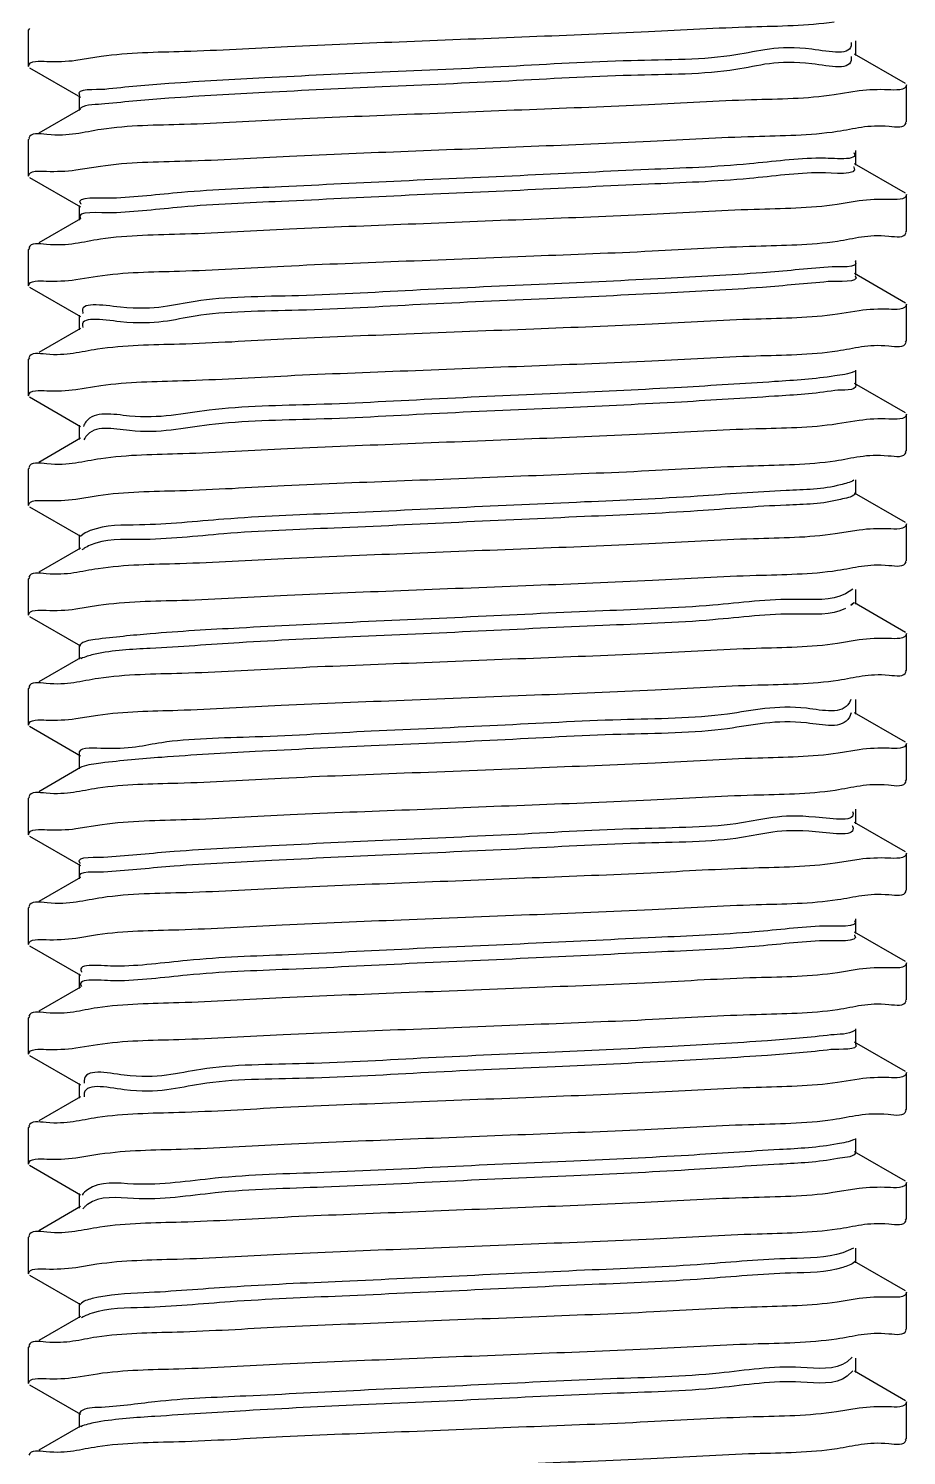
# Model space of a CAD drawing. Extents: x 815029915 to 815825525, y 579155098 to 579748855.
# Drawn here: x 815613517.9 to 815613579.1, y 579347637.3 to 579347736.7 of the extents above; entities that cross this region are included whole.
import ezdxf

# ---------------------------------------------------------------- set-up
doc = ezdxf.new("R2010")
doc.units = 0
doc.header["$LTSCALE"] = 100
doc.header["$MEASUREMENT"] = 0
doc.layers.add('02___PRT_ALL_AXES', color=7, linetype='Continuous')

msp = doc.modelspace()

# ---------------------------------------------------------------- linework, layer by layer
at = {"color": 0, "linetype": 'Continuous'}
for p, q in [((815613517.958, 579347736.731), (815613517.886, 579347736.647)), ((815613575.206, 579347735.757), (815613575.211, 579347735.697)), ((815613575.523, 579347734.863), (815613575.523, 579347735.882)), ((815613521.188, 579347734.53), (815613522.952, 579347734.809)), ((815613575.196, 579347734.799), (815613575.211, 579347734.678)), ((815613578.982, 579347732.908), (815613575.441, 579347734.957)), ((815613517.958, 579347734.014), (815613521.499, 579347731.965)), ((815613521.417, 579347732.059), (815613521.417, 579347731.04)), ((815613575.754, 579347732.39), (815613574.019, 579347732.116)), ((815613521.499, 579347731.134), (815613518.601, 579347729.456)), ((815613578.982, 579347730.191), (815613579.055, 579347730.275)), ((815613517.958, 579347729.084), (815613517.886, 579347729.001)), ((815613575.523, 579347727.217), (815613575.523, 579347728.236)), ((815613521.185, 579347726.887), (815613522.894, 579347727.158)), ((815613578.982, 579347725.261), (815613575.441, 579347727.311)), ((815613517.958, 579347726.368), (815613521.499, 579347724.318)), ((815613521.417, 579347724.413), (815613521.417, 579347723.394)), ((815613575.76, 579347724.731), (815613574.227, 579347724.485)), ((815613521.499, 579347723.488), (815613518.601, 579347721.81)), ((815613578.982, 579347722.545), (815613579.055, 579347722.629)), ((815613517.958, 579347721.438), (815613517.886, 579347721.355)), ((815613575.523, 579347719.571), (815613575.523, 579347720.59)), ((815613521.181, 579347719.254), (815613522.684, 579347719.497)), ((815613578.982, 579347717.615), (815613575.441, 579347719.665)), ((815613517.958, 579347718.722), (815613521.499, 579347716.672)), ((815613575.759, 579347717.084), (815613574.242, 579347716.84)), ((815613521.499, 579347715.842), (815613518.601, 579347714.164)), ((815613521.417, 579347716.767), (815613521.417, 579347715.747)), ((815613578.982, 579347714.899), (815613579.055, 579347714.983)), ((815613517.958, 579347713.792), (815613517.886, 579347713.709)), ((815613575.523, 579347711.924), (815613575.523, 579347712.944)), ((815613521.187, 579347711.594), (815613522.912, 579347711.867)), ((815613578.982, 579347709.969), (815613575.441, 579347712.019)), ((815613517.958, 579347711.076), (815613521.499, 579347709.026)), ((815613521.417, 579347709.121), (815613521.417, 579347708.101)), ((815613575.759, 579347709.438), (815613574.24, 579347709.193)), ((815613521.499, 579347708.196), (815613518.601, 579347706.518)), ((815613521.808, 579347708.209), (815613521.743, 579347708.084)), ((815613521.826, 579347708.237), (815613521.808, 579347708.209)), ((815613578.982, 579347707.253), (815613579.055, 579347707.337)), ((815613517.958, 579347706.146), (815613517.886, 579347706.062)), ((815613575.523, 579347704.278), (815613575.523, 579347705.298)), ((815613521.182, 579347703.959), (815613522.727, 579347704.208)), ((815613578.982, 579347702.323), (815613575.441, 579347704.373)), ((815613517.958, 579347703.43), (815613521.499, 579347701.38)), ((815613521.417, 579347701.475), (815613521.417, 579347700.455)), ((815613575.755, 579347701.801), (815613574.089, 579347701.536)), ((815613521.499, 579347700.55), (815613518.601, 579347698.872)), ((815613521.729, 579347700.507), (815613521.607, 579347700.419)), ((815613521.769, 579347700.533), (815613521.729, 579347700.507)), ((815613578.982, 579347699.607), (815613579.055, 579347699.691)), ((815613517.958, 579347698.5), (815613517.886, 579347698.416)), ((815613575.321, 579347697.693), (815613574.807, 579347697.371)), ((815613575.523, 579347696.632), (815613575.523, 579347697.652)), ((815613521.182, 579347696.311), (815613522.755, 579347696.564)), ((815613578.982, 579347694.677), (815613575.441, 579347696.727)), ((815613517.958, 579347695.784), (815613521.499, 579347693.734)), ((815613575.76, 579347694.146), (815613574.248, 579347693.902)), ((815613521.417, 579347693.829), (815613521.417, 579347692.809)), ((815613521.499, 579347692.904), (815613518.601, 579347691.226)), ((815613521.657, 579347692.895), (815613521.537, 579347692.837)), ((815613578.982, 579347691.961), (815613579.055, 579347692.044)), ((815613517.958, 579347690.854), (815613517.886, 579347690.77)), ((815613575.184, 579347690.003), (815613575.082, 579347689.785)), ((815613575.523, 579347688.986), (815613575.523, 579347690.006)), ((815613575.211, 579347689.069), (815613575.082, 579347688.766)), ((815613578.982, 579347687.031), (815613575.441, 579347689.081)), ((815613517.958, 579347688.138), (815613521.499, 579347686.088)), ((815613521.182, 579347688.668), (815613522.712, 579347688.914)), ((815613521.417, 579347686.182), (815613521.417, 579347685.163)), ((815613575.761, 579347686.496), (815613574.306, 579347686.26)), ((815613521.499, 579347685.258), (815613518.601, 579347683.58)), ((815613521.606, 579347685.307), (815613521.497, 579347685.261)), ((815613578.982, 579347684.315), (815613579.055, 579347684.398)), ((815613517.958, 579347683.208), (815613517.886, 579347683.124)), ((815613575.523, 579347681.34), (815613575.523, 579347682.359)), ((815613521.189, 579347681.004), (815613523.011, 579347681.29)), ((815613575.275, 579347681.218), (815613575.292, 579347681.181)), ((815613578.982, 579347679.385), (815613575.441, 579347681.435)), ((815613517.958, 579347680.492), (815613521.499, 579347678.442)), ((815613521.417, 579347678.536), (815613521.417, 579347677.517)), ((815613575.755, 579347678.863), (815613574.082, 579347678.597)), ((815613521.499, 579347677.611), (815613518.601, 579347675.934)), ((815613578.982, 579347676.668), (815613579.055, 579347676.752)), ((815613517.958, 579347675.562), (815613517.886, 579347675.478)), ((815613575.523, 579347673.694), (815613575.523, 579347674.713)), ((815613521.181, 579347673.377), (815613522.688, 579347673.62)), ((815613578.982, 579347671.739), (815613575.441, 579347673.788)), ((815613517.958, 579347672.845), (815613521.499, 579347670.796)), ((815613575.76, 579347671.206), (815613574.261, 579347670.964)), ((815613521.417, 579347670.89), (815613521.417, 579347669.871)), ((815613521.499, 579347669.965), (815613518.601, 579347668.287)), ((815613578.982, 579347669.022), (815613579.055, 579347669.106)), ((815613517.958, 579347667.916), (815613517.886, 579347667.832)), ((815613578.982, 579347664.092), (815613575.441, 579347666.142)), ((815613575.523, 579347666.048), (815613575.523, 579347667.067)), ((815613517.958, 579347665.199), (815613521.499, 579347663.149)), ((815613521.181, 579347665.731), (815613522.68, 579347665.974)), ((815613521.417, 579347663.244), (815613521.417, 579347662.225)), ((815613575.76, 579347663.561), (815613574.254, 579347663.318)), ((815613521.499, 579347662.319), (815613518.601, 579347660.641)), ((815613521.753, 579347662.409), (815613521.752, 579347662.328)), ((815613578.982, 579347661.376), (815613579.055, 579347661.46)), ((815613517.958, 579347660.269), (815613517.886, 579347660.186)), ((815613575.523, 579347658.402), (815613575.523, 579347659.421)), ((815613521.185, 579347658.075), (815613522.861, 579347658.341)), ((815613578.982, 579347656.446), (815613575.441, 579347658.496)), ((815613517.958, 579347657.553), (815613521.499, 579347655.503)), ((815613521.417, 579347655.598), (815613521.417, 579347654.578)), ((815613575.752, 579347655.933), (815613573.936, 579347655.648)), ((815613521.499, 579347654.673), (815613518.601, 579347652.995)), ((815613521.782, 579347654.643), (815613521.68, 579347654.529)), ((815613521.812, 579347654.672), (815613521.782, 579347654.643)), ((815613578.982, 579347653.73), (815613579.055, 579347653.814)), ((815613517.958, 579347652.623), (815613517.886, 579347652.54)), ((815613575.372, 579347651.784), (815613574.617, 579347651.459)), ((815613575.523, 579347650.755), (815613575.523, 579347651.775)), ((815613521.18, 579347650.442), (815613522.636, 579347650.678)), ((815613578.982, 579347648.8), (815613575.441, 579347650.85)), ((815613517.958, 579347649.907), (815613521.499, 579347647.857)), ((815613575.759, 579347648.27), (815613574.227, 579347648.023)), ((815613521.417, 579347647.952), (815613521.417, 579347646.932)), ((815613521.499, 579347647.027), (815613518.601, 579347645.349)), ((815613521.695, 579347646.994), (815613521.571, 579347646.921)), ((815613521.741, 579347647.017), (815613521.695, 579347646.994)), ((815613578.982, 579347646.084), (815613579.055, 579347646.168)), ((815613517.958, 579347644.977), (815613517.886, 579347644.893)), ((815613575.267, 579347644.179), (815613574.931, 579347643.874)), ((815613575.523, 579347643.109), (815613575.523, 579347644.129)), ((815613521.181, 579347642.792), (815613522.694, 579347643.036)), ((815613575.323, 579347643.235), (815613574.931, 579347642.854)), ((815613578.982, 579347641.154), (815613575.441, 579347643.204)), ((815613517.958, 579347642.261), (815613521.499, 579347640.211)), ((815613521.417, 579347640.306), (815613521.417, 579347639.286)), ((815613575.758, 579347640.626), (815613574.191, 579347640.375)), ((815613521.499, 579347639.381), (815613518.601, 579347637.703)), ((815613521.635, 579347639.394), (815613521.519, 579347639.343)), ((815613578.982, 579347638.438), (815613579.055, 579347638.522))]:
    msp.add_line(p, q, dxfattribs=at)
for points, start_tangent, end_tangent in [([(815613522.952, 579347734.809), (815613528.74, 579347735.156), (815613535.937, 579347735.496), (815613544.235, 579347735.841), (815613552.787, 579347736.182), (815613561.079, 579347736.527), (815613568.263, 579347736.866), (815613574.019, 579347737.213)], (0.989285, 0.145996), (0.989281, 0.146022)), ([(815613575.211, 579347735.697), (815613572.466, 579347735.298), (815613567.161, 579347734.899), (815613559.862, 579347734.5), (815613551.348, 579347734.1), (815613542.527, 579347733.701), (815613534.34, 579347733.302), (815613527.66, 579347732.903), (815613523.2, 579347732.503)], (0.050572, -0.99872), (-0.994102, -0.108448)), ([(815613517.886, 579347734.098), (815613519.166, 579347734.451)], (0, 1), (0.999156, -0.041066)), ([(815613519.166, 579347734.451), (815613521.188, 579347734.53)], (0.999156, -0.041066), (0.992451, 0.122644)), ([(815613575.211, 579347734.678), (815613572.466, 579347734.279), (815613567.161, 579347733.879), (815613559.862, 579347733.48), (815613551.348, 579347733.081), (815613542.527, 579347732.682), (815613534.34, 579347732.282), (815613527.66, 579347731.883), (815613523.2, 579347731.484)], (0.050572, -0.99872), (-0.994102, -0.108448)), ([(815613579.055, 579347732.824), (815613577.783, 579347732.472)], (0, -1), (-0.999185, 0.04037)), ([(815613523.2, 579347732.503), (815613521.436, 579347732.104), (815613521.449, 579347732.087)], (-0.994102, -0.108448), (0.660209, -0.751082)), ([(815613574.019, 579347732.116), (815613568.263, 579347731.769), (815613561.079, 579347731.429), (815613552.787, 579347731.085), (815613544.235, 579347730.743), (815613535.937, 579347730.398), (815613528.74, 579347730.059), (815613522.952, 579347729.711)], (-0.989281, -0.146022), (-0.989285, -0.145996)), ([(815613577.783, 579347732.472), (815613575.754, 579347732.39)], (-0.999185, 0.04037), (-0.992246, -0.124289)), ([(815613523.2, 579347731.484), (815613521.471, 579347731.173)], (-0.994102, -0.108448), (-0.813214, -0.581965)), ([(815613574.227, 579347729.582), (815613577.849, 579347729.932), (815613579.039, 579347730.172)], (0.989112, 0.147164), (0.314206, 0.949355)), ([(815613522.952, 579347729.711), (815613519.166, 579347729.354), (815613517.9, 579347729.102)], (-0.989285, -0.145996), (-0.291656, -0.956523)), ([(815613522.894, 579347727.158), (815613528.791, 579347727.513), (815613536.074, 579347727.856), (815613544.339, 579347728.199), (815613552.911, 579347728.541), (815613561.222, 579347728.887), (815613568.453, 579347729.23), (815613574.227, 579347729.582)], (0.989217, 0.146455), (0.989112, 0.147164)), ([(815613575.387, 579347728.105), (815613573.059, 579347727.713)], (0.562753, -0.826625), (-0.999932, -0.01166)), ([(815613517.886, 579347726.452), (815613519.129, 579347726.8)], (0, 1), (0.999261, -0.038442)), ([(815613519.129, 579347726.8), (815613521.185, 579347726.887)], (0.999261, -0.038442), (0.99199, 0.126313)), ([(815613573.059, 579347727.713), (815613568.112, 579347727.313), (815613561.071, 579347726.914), (815613552.685, 579347726.515), (815613543.85, 579347726.116), (815613535.508, 579347725.717), (815613528.548, 579347725.317), (815613523.713, 579347724.918)], (-0.999932, -0.01166), (-0.999283, -0.03787)), ([(815613575.375, 579347727.102), (815613575.382, 579347727.092), (815613573.059, 579347726.693)], (0.611896, -0.790939), (-0.999932, -0.01166)), ([(815613573.059, 579347726.693), (815613568.112, 579347726.294), (815613561.071, 579347725.895), (815613552.685, 579347725.495), (815613543.85, 579347725.096), (815613535.508, 579347724.697), (815613528.548, 579347724.298), (815613523.713, 579347723.899)], (-0.999932, -0.01166), (-0.999283, -0.03787)), ([(815613523.713, 579347724.918), (815613521.519, 579347724.519), (815613521.528, 579347724.509)], (-0.999283, -0.03787), (0.656892, -0.753985)), ([(815613577.849, 579347724.835), (815613575.76, 579347724.731)], (-0.999398, 0.034699), (-0.990801, -0.135325)), ([(815613579.055, 579347725.178), (815613577.849, 579347724.835)], (0, -1), (-0.999398, 0.034699)), ([(815613523.713, 579347723.899), (815613521.517, 579347723.502)], (-0.999283, -0.03787), (0.610296, -0.792173)), ([(815613574.227, 579347724.485), (815613568.453, 579347724.133), (815613561.222, 579347723.79), (815613552.911, 579347723.443), (815613544.339, 579347723.101), (815613536.074, 579347722.758), (815613528.791, 579347722.416), (815613522.894, 579347722.061)], (-0.989112, -0.147164), (-0.989217, -0.146455)), ([(815613522.894, 579347722.061), (815613519.129, 579347721.703), (815613517.901, 579347721.457)], (-0.989217, -0.146455), (-0.301981, -0.953314)), ([(815613522.684, 579347719.497), (815613528.396, 579347719.846), (815613535.685, 579347720.193), (815613544.204, 579347720.547), (815613553.081, 579347720.902), (815613561.332, 579347721.246), (815613568.567, 579347721.59), (815613574.242, 579347721.937)], (0.98905, 0.147582), (0.989078, 0.147396)), ([(815613574.242, 579347721.937), (815613577.827, 579347722.283), (815613579.04, 579347722.527)], (0.989078, 0.147396), (0.307648, 0.9515)), ([(815613573.591, 579347720.127), (815613569.015, 579347719.728), (815613562.248, 579347719.329), (815613554.012, 579347718.93), (815613545.184, 579347718.53), (815613536.707, 579347718.131), (815613529.485, 579347717.732), (815613524.288, 579347717.333), (815613521.67, 579347716.933), (815613521.69, 579347716.88)], (-0.996119, -0.08802), (0.383965, -0.923347)), ([(815613575.486, 579347720.527), (815613573.591, 579347720.127)], (0.574035, -0.818831), (-0.996119, -0.08802)), ([(815613517.886, 579347718.806), (815613519.105, 579347719.151)], (0, 1), (0.999373, -0.035394)), ([(815613519.105, 579347719.151), (815613521.181, 579347719.254)], (0.999373, -0.035394), (0.990671, 0.136275)), ([(815613573.591, 579347719.108), (815613569.015, 579347718.709), (815613562.248, 579347718.309), (815613554.012, 579347717.91), (815613545.184, 579347717.511), (815613536.707, 579347717.112), (815613529.485, 579347716.712), (815613524.288, 579347716.313), (815613521.67, 579347715.914)], (-0.996119, -0.08802), (0.30337, -0.952873)), ([(815613575.473, 579347719.523), (815613575.486, 579347719.507), (815613573.591, 579347719.108)], (0.687025, -0.726634), (-0.996119, -0.08802)), ([(815613574.242, 579347716.84), (815613568.567, 579347716.493), (815613561.332, 579347716.148), (815613553.081, 579347715.804), (815613544.204, 579347715.45), (815613535.685, 579347715.095), (815613528.396, 579347714.749), (815613522.684, 579347714.399)], (-0.989078, -0.147396), (-0.98905, -0.147582)), ([(815613577.827, 579347717.186), (815613575.759, 579347717.084)], (-0.999351, 0.03603), (-0.990781, -0.135471)), ([(815613579.055, 579347717.532), (815613577.827, 579347717.186)], (0, -1), (-0.999351, 0.03603)), ([(815613521.67, 579347715.914), (815613521.674, 579347715.902)], (0.303369, -0.952873), (0.32394, -0.946078)), ([(815613574.24, 579347714.291), (815613577.826, 579347714.637), (815613579.04, 579347714.881)], (0.989075, 0.147414), (0.307439, 0.951568)), ([(815613522.684, 579347714.399), (815613519.105, 579347714.053), (815613517.901, 579347713.811)], (-0.98905, -0.147582), (-0.310096, -0.950705)), ([(815613522.912, 579347711.867), (815613528.635, 579347712.213), (815613535.922, 579347712.557), (815613544.311, 579347712.905), (815613552.956, 579347713.25), (815613561.319, 579347713.599), (815613568.56, 579347713.943), (815613574.24, 579347714.291)], (0.989255, 0.146204), (0.989075, 0.147414)), ([(815613575.439, 579347712.854), (815613574.06, 579347712.542)], (-0.88552, -0.464601), (-0.987462, -0.157856)), ([(815613574.06, 579347712.542), (815613569.867, 579347712.143), (815613563.392, 579347711.743), (815613555.325, 579347711.344), (815613546.527, 579347710.945), (815613537.936, 579347710.546), (815613530.469, 579347710.146), (815613524.922, 579347709.747), (815613521.887, 579347709.348), (815613521.708, 579347709.019)], (-0.987462, -0.157856), (-0.331596, -0.943422)), ([(815613575.523, 579347711.924), (815613574.06, 579347711.522)], (0.106699, -0.994291), (-0.987462, -0.157856)), ([(815613517.886, 579347711.16), (815613519.167, 579347711.513)], (0, 1), (0.999165, -0.040846)), ([(815613519.167, 579347711.513), (815613521.187, 579347711.594)], (0.999165, -0.040846), (0.992231, 0.124411)), ([(815613574.06, 579347711.522), (815613569.867, 579347711.123), (815613563.392, 579347710.724), (815613555.325, 579347710.325), (815613546.527, 579347709.925), (815613537.936, 579347709.526), (815613530.469, 579347709.127), (815613524.922, 579347708.728), (815613521.887, 579347708.328), (815613521.826, 579347708.237)], (-0.987462, -0.157856), (-0.52804, -0.849219)), ([(815613579.055, 579347709.885), (815613577.826, 579347709.539)], (0, -1), (-0.999349, 0.03609)), ([(815613574.24, 579347709.193), (815613568.56, 579347708.846), (815613561.319, 579347708.502), (815613552.956, 579347708.153), (815613544.311, 579347707.808), (815613535.922, 579347707.459), (815613528.635, 579347707.115), (815613522.912, 579347706.77)], (-0.989075, -0.147414), (-0.989255, -0.146204)), ([(815613577.826, 579347709.539), (815613575.759, 579347709.438)], (-0.999349, 0.03609), (-0.990797, -0.135356)), ([(815613574.089, 579347706.634), (815613577.787, 579347706.985), (815613579.04, 579347707.235)], (0.989218, 0.146453), (0.295725, 0.955273)), ([(815613522.912, 579347706.77), (815613519.167, 579347706.416), (815613517.9, 579347706.164)], (-0.989255, -0.146204), (-0.291532, -0.956561)), ([(815613522.727, 579347704.208), (815613528.43, 579347704.556), (815613535.707, 579347704.901), (815613544.072, 579347705.25), (815613552.728, 579347705.595), (815613561.112, 579347705.944), (815613568.4, 579347706.289), (815613574.089, 579347706.634)], (0.989084, 0.147352), (0.989218, 0.146453)), ([(815613574.465, 579347704.956), (815613570.666, 579347704.557), (815613564.498, 579347704.158), (815613556.621, 579347703.759), (815613547.874, 579347703.359), (815613539.191, 579347702.96), (815613531.498, 579347702.561), (815613525.615, 579347702.162), (815613522.17, 579347701.762), (815613521.538, 579347701.373)], (-0.966727, -0.255809), (-0.645316, -0.763916)), ([(815613575.398, 579347705.278), (815613574.465, 579347704.956)], (-0.863728, -0.503958), (-0.966727, -0.255809)), ([(815613517.886, 579347703.514), (815613519.121, 579347703.861)], (0, 1), (0.999327, -0.036682)), ([(815613519.121, 579347703.861), (815613521.182, 579347703.959)], (0.999327, -0.036682), (0.99098, 0.134006)), ([(815613574.465, 579347703.937), (815613570.666, 579347703.538), (815613564.498, 579347703.138), (815613556.621, 579347702.739), (815613547.874, 579347702.34), (815613539.191, 579347701.941), (815613531.498, 579347701.541), (815613525.615, 579347701.142), (815613522.17, 579347700.743), (815613521.769, 579347700.533)], (-0.966727, -0.255809), (-0.851243, -0.524772)), ([(815613575.479, 579347704.319), (815613574.465, 579347703.937)], (-0.682491, -0.730894), (-0.966727, -0.255809)), ([(815613577.787, 579347701.888), (815613575.755, 579347701.801)], (-0.999217, 0.039577), (-0.991833, -0.127546)), ([(815613579.055, 579347702.239), (815613577.787, 579347701.888)], (0, -1), (-0.999217, 0.039577)), ([(815613574.089, 579347701.536), (815613568.4, 579347701.191), (815613561.112, 579347700.846), (815613552.728, 579347700.498), (815613544.072, 579347700.152), (815613535.707, 579347699.804), (815613528.43, 579347699.458), (815613522.727, 579347699.11)], (-0.989218, -0.146453), (-0.989084, -0.147352)), ([(815613522.727, 579347699.11), (815613519.121, 579347698.763), (815613517.901, 579347698.518)], (-0.989084, -0.147352), (-0.305372, -0.952233)), ([(815613522.755, 579347696.564), (815613528.575, 579347696.917), (815613535.906, 579347697.264), (815613544.365, 579347697.615), (815613553.071, 579347697.963), (815613561.352, 579347698.308), (815613568.593, 579347698.653), (815613574.248, 579347698.999)], (0.989083, 0.147359), (0.989101, 0.147242)), ([(815613574.248, 579347698.999), (815613577.832, 579347699.345), (815613579.04, 579347699.588)], (0.989101, 0.147242), (0.309297, 0.950966)), ([(815613574.807, 579347697.371), (815613571.409, 579347696.972), (815613565.564, 579347696.572), (815613557.897, 579347696.173), (815613549.223, 579347695.774), (815613540.47, 579347695.375), (815613532.569, 579347694.976), (815613526.365, 579347694.576), (815613522.519, 579347694.177), (815613521.454, 579347693.795)], (-0.894203, -0.447662), (-0.672614, -0.739994)), ([(815613517.886, 579347695.868), (815613519.11, 579347696.213)], (0, 1), (0.999343, -0.036243)), ([(815613519.11, 579347696.213), (815613521.182, 579347696.311)], (0.999343, -0.036243), (0.991121, 0.132966)), ([(815613574.807, 579347696.351), (815613571.409, 579347695.952), (815613565.564, 579347695.553), (815613557.897, 579347695.154), (815613549.223, 579347694.755), (815613540.47, 579347694.355), (815613532.569, 579347693.956), (815613526.365, 579347693.557), (815613522.519, 579347693.158), (815613521.657, 579347692.895)], (-0.894203, -0.447662), (-0.920859, -0.389897)), ([(815613575.388, 579347696.741), (815613574.807, 579347696.351)], (-0.628218, -0.778037), (-0.894203, -0.447662)), ([(815613577.832, 579347694.248), (815613575.76, 579347694.146)], (-0.999365, 0.035629), (-0.990724, -0.135891)), ([(815613579.055, 579347694.593), (815613577.832, 579347694.248)], (0, -1), (-0.999365, 0.035629)), ([(815613574.248, 579347693.902), (815613568.593, 579347693.555), (815613561.352, 579347693.211), (815613553.071, 579347692.865), (815613544.365, 579347692.518), (815613535.906, 579347692.167), (815613528.575, 579347691.82), (815613522.755, 579347691.466)], (-0.989101, -0.147242), (-0.989083, -0.147359)), ([(815613522.755, 579347691.466), (815613519.11, 579347691.116), (815613517.901, 579347690.872)], (-0.989083, -0.147359), (-0.308241, -0.951308)), ([(815613522.712, 579347688.914), (815613528.285, 579347689.256), (815613535.494, 579347689.6), (815613544.058, 579347689.957), (815613553.13, 579347690.319), (815613561.539, 579347690.67), (815613568.705, 579347691.013), (815613574.306, 579347691.357)], (0.989163, 0.146821), (0.989073, 0.147425)), ([(815613574.306, 579347691.357), (815613577.843, 579347691.701), (815613579.039, 579347691.942)], (0.989073, 0.147425), (0.312949, 0.94977)), ([(815613575.082, 579347689.785), (815613572.095, 579347689.386), (815613566.588, 579347688.987), (815613559.149, 579347688.588), (815613550.57, 579347688.189), (815613541.768, 579347687.789), (815613533.68, 579347687.39), (815613527.17, 579347686.991), (815613522.932, 579347686.592), (815613521.418, 579347686.192), (815613521.42, 579347686.184)], (-0.505307, -0.862939), (0.325803, -0.945438)), ([(815613517.886, 579347688.221), (815613519.119, 579347688.568)], (0, 1), (0.999335, -0.036453)), ([(815613519.119, 579347688.568), (815613521.182, 579347688.668)], (0.999335, -0.036453), (0.99087, 0.13482)), ([(815613575.082, 579347688.766), (815613572.095, 579347688.367), (815613566.588, 579347687.968), (815613559.149, 579347687.568), (815613550.57, 579347687.169), (815613541.768, 579347686.77), (815613533.68, 579347686.371), (815613527.17, 579347685.971), (815613522.932, 579347685.572), (815613521.606, 579347685.307)], (-0.505307, -0.862939), (-0.942703, -0.333632)), ([(815613574.306, 579347686.26), (815613568.705, 579347685.915), (815613561.539, 579347685.573), (815613553.13, 579347685.222), (815613544.058, 579347684.859), (815613535.494, 579347684.502), (815613528.285, 579347684.158), (815613522.712, 579347683.817)], (-0.989073, -0.147425), (-0.989163, -0.146821)), ([(815613577.843, 579347686.603), (815613575.761, 579347686.496)], (-0.999406, 0.034469), (-0.990328, -0.138746)), ([(815613579.055, 579347686.947), (815613577.843, 579347686.603)], (0, -1), (-0.999406, 0.034469)), ([(815613574.082, 579347683.695), (815613577.794, 579347684.048), (815613579.04, 579347684.297)], (0.989268, 0.14611), (0.297475, 0.95473)), ([(815613522.712, 579347683.817), (815613519.119, 579347683.471), (815613517.901, 579347683.226)], (-0.989163, -0.146821), (-0.305858, -0.952077)), ([(815613523.011, 579347681.29), (815613528.885, 579347681.641), (815613536.117, 579347681.981), (815613544.426, 579347682.325), (815613552.975, 579347682.667), (815613561.247, 579347683.011), (815613568.409, 579347683.351), (815613574.082, 579347683.695)], (0.989293, 0.145942), (0.989268, 0.14611)), ([(815613575.292, 579347682.2), (815613572.723, 579347681.801), (815613567.567, 579347681.402), (815613560.375, 579347681.002), (815613551.912, 579347680.603), (815613543.082, 579347680.204), (815613534.828, 579347679.805), (815613528.028, 579347679.405), (815613523.409, 579347679.006)], (0.376936, -0.926239), (-0.996784, -0.080134)), ([(815613575.292, 579347681.181), (815613572.723, 579347680.781), (815613567.567, 579347680.382), (815613560.375, 579347679.983), (815613551.912, 579347679.584), (815613543.082, 579347679.184), (815613534.828, 579347678.785), (815613528.028, 579347678.386), (815613523.409, 579347677.987)], (0.376936, -0.926239), (-0.996784, -0.080134)), ([(815613517.886, 579347680.575), (815613519.176, 579347680.93)], (0, 1), (0.999114, -0.042074)), ([(815613519.176, 579347680.93), (815613521.189, 579347681.004)], (0.999114, -0.042074), (0.992819, 0.119624)), ([(815613523.409, 579347679.006), (815613521.463, 579347678.607), (815613521.476, 579347678.592)], (-0.996784, -0.080134), (0.689182, -0.724588)), ([(815613579.055, 579347679.301), (815613577.794, 579347678.95)], (0, -1), (-0.999231, 0.039219)), ([(815613523.409, 579347677.987), (815613521.465, 579347677.585)], (-0.996784, -0.080134), (0.613324, -0.789832)), ([(815613574.082, 579347678.597), (815613568.409, 579347678.254), (815613561.247, 579347677.914), (815613552.975, 579347677.569), (815613544.426, 579347677.228), (815613536.117, 579347676.883), (815613528.885, 579347676.544), (815613523.011, 579347676.193)], (-0.989268, -0.14611), (-0.989293, -0.145942)), ([(815613577.794, 579347678.95), (815613575.755, 579347678.863)], (-0.999231, 0.039219), (-0.991836, -0.127516)), ([(815613523.011, 579347676.193), (815613519.176, 579347675.833), (815613517.9, 579347675.579)], (-0.989293, -0.145942), (-0.288778, -0.957396)), ([(815613574.261, 579347676.062), (815613577.832, 579347676.407), (815613579.04, 579347676.65)], (0.989061, 0.147506), (0.30943, 0.950922)), ([(815613522.688, 579347673.62), (815613528.348, 579347673.967), (815613535.569, 579347674.311), (815613543.849, 579347674.656), (815613552.793, 579347675.013), (815613561.326, 579347675.369), (815613568.589, 579347675.714), (815613574.261, 579347676.062)], (0.989081, 0.147375), (0.989061, 0.147506)), ([(815613573.29, 579347674.215), (815613568.499, 579347673.816), (815613561.571, 579347673.417), (815613553.245, 579347673.018), (815613544.411, 579347672.618), (815613536.009, 579347672.219), (815613528.937, 579347671.82), (815613523.948, 579347671.421)], (-0.998896, -0.046982), (-1, -0.000528)), ([(815613575.435, 579347674.614), (815613573.29, 579347674.215)], (0.62173, -0.783232), (-0.998896, -0.046982)), ([(815613517.886, 579347672.929), (815613519.111, 579347673.275)], (0, 1), (0.999361, -0.035745)), ([(815613519.111, 579347673.275), (815613521.181, 579347673.377)], (0.999361, -0.035745), (0.990706, 0.136024)), ([(815613573.29, 579347673.196), (815613568.499, 579347672.797), (815613561.571, 579347672.397), (815613553.245, 579347671.998), (815613544.411, 579347671.599), (815613536.009, 579347671.2), (815613528.937, 579347670.8), (815613523.948, 579347670.401)], (-0.998896, -0.046982), (-1, -0.000528)), ([(815613575.425, 579347673.606), (815613575.434, 579347673.595), (815613573.29, 579347673.196)], (0.668666, -0.743563), (-0.998896, -0.046982)), ([(815613523.948, 579347671.421), (815613521.575, 579347671.022), (815613521.583, 579347671.01)], (-1, -0.000528), (0.588197, -0.808718)), ([(815613577.832, 579347671.31), (815613575.76, 579347671.206)], (-0.999369, 0.035525), (-0.990645, -0.136462)), ([(815613579.055, 579347671.655), (815613577.832, 579347671.31)], (0, -1), (-0.999369, 0.035525)), ([(815613523.948, 579347670.401), (815613521.569, 579347670.01)], (-1, -0.000528), (0.537365, -0.84335)), ([(815613574.261, 579347670.964), (815613568.589, 579347670.617), (815613561.326, 579347670.271), (815613552.793, 579347669.916), (815613543.849, 579347669.559), (815613535.569, 579347669.213), (815613528.348, 579347668.87), (815613522.688, 579347668.523)], (-0.989061, -0.147506), (-0.989081, -0.147375)), ([(815613522.688, 579347668.523), (815613519.111, 579347668.177), (815613517.901, 579347667.934)], (-0.989081, -0.147375), (-0.308532, -0.951214)), ([(815613522.68, 579347665.974), (815613528.349, 579347666.321), (815613535.618, 579347666.667), (815613544.156, 579347667.022), (815613553.097, 579347667.379), (815613561.37, 579347667.724), (815613568.592, 579347668.068), (815613574.254, 579347668.415)], (0.989067, 0.147467), (0.989077, 0.1474)), ([(815613574.254, 579347668.415), (815613577.83, 579347668.761), (815613579.04, 579347669.004)], (0.989077, 0.1474), (0.308588, 0.951196)), ([(815613573.796, 579347666.63), (815613569.38, 579347666.231), (815613562.734, 579347665.831), (815613554.567, 579347665.432), (815613545.749, 579347665.033), (815613537.221, 579347664.634), (815613529.894, 579347664.235), (815613524.548, 579347663.835), (815613521.753, 579347663.436), (815613521.757, 579347663.279)], (-0.993213, -0.116306), (0.101876, -0.994797)), ([(815613575.463, 579347666.939), (815613573.796, 579347666.63)], (-0.841891, -0.539647), (-0.993213, -0.116306)), ([(815613517.886, 579347665.283), (815613519.108, 579347665.628)], (0, 1), (0.999369, -0.035509)), ([(815613519.108, 579347665.628), (815613521.181, 579347665.731)], (0.999369, -0.035509), (0.99065, 0.136429)), ([(815613573.796, 579347665.61), (815613569.38, 579347665.211), (815613562.734, 579347664.812), (815613554.567, 579347664.413), (815613545.749, 579347664.014), (815613537.221, 579347663.614), (815613529.894, 579347663.215), (815613524.548, 579347662.816), (815613521.753, 579347662.417), (815613521.753, 579347662.409)], (-0.993213, -0.116306), (-0.054965, -0.998488)), ([(815613575.499, 579347666.027), (815613575.51, 579347666.01), (815613573.796, 579347665.61)], (0.6374, -0.770533), (-0.993213, -0.116306)), ([(815613574.254, 579347663.318), (815613568.592, 579347662.971), (815613561.37, 579347662.627), (815613553.097, 579347662.282), (815613544.156, 579347661.925), (815613535.618, 579347661.569), (815613528.349, 579347661.223), (815613522.68, 579347660.876)], (-0.989077, -0.1474), (-0.989067, -0.147467)), ([(815613577.83, 579347663.663), (815613575.76, 579347663.561)], (-0.999361, 0.035752), (-0.9907, -0.136063)), ([(815613579.055, 579347664.009), (815613577.83, 579347663.663)], (0, -1), (-0.999361, 0.035752)), ([(815613573.936, 579347660.746), (815613577.769, 579347661.106), (815613579.041, 579347661.359)], (0.98929, 0.145964), (0.289962, 0.957038)), ([(815613522.68, 579347660.876), (815613519.108, 579347660.531), (815613517.901, 579347660.288)], (-0.989067, -0.147467), (-0.309411, -0.950928)), ([(815613522.861, 579347658.341), (815613528.53, 579347658.684), (815613535.695, 579347659.024), (815613543.967, 579347659.369), (815613552.515, 579347659.71), (815613560.825, 579347660.055), (815613568.056, 579347660.394), (815613573.936, 579347660.746)], (0.989264, 0.146137), (0.98929, 0.145964)), ([(815613575.423, 579347659.361), (815613574.238, 579347659.044)], (-0.885107, -0.465387), (-0.981149, -0.193251)), ([(815613574.238, 579347659.044), (815613570.21, 579347658.645), (815613563.862, 579347658.246), (815613555.873, 579347657.847), (815613547.094, 579347657.448), (815613538.462, 579347657.048), (815613530.897, 579347656.649), (815613525.207, 579347656.25), (815613521.998, 579347655.851), (815613521.625, 579347655.472)], (-0.981149, -0.193251), (-0.520177, -0.854058)), ([(815613575.511, 579347658.409), (815613574.238, 579347658.025)], (-0.537223, -0.843441), (-0.981149, -0.193251)), ([(815613517.886, 579347657.637), (815613519.15, 579347657.988)], (0, 1), (0.999223, -0.039413)), ([(815613519.15, 579347657.988), (815613521.185, 579347658.075)], (0.999223, -0.039413), (0.99186, 0.127332)), ([(815613574.238, 579347658.025), (815613570.21, 579347657.626), (815613563.862, 579347657.227), (815613555.873, 579347656.827), (815613547.094, 579347656.428), (815613538.462, 579347656.029), (815613530.897, 579347655.63), (815613525.207, 579347655.23), (815613521.998, 579347654.831), (815613521.812, 579347654.672)], (-0.981149, -0.193251), (-0.722496, -0.691375)), ([(815613579.055, 579347656.363), (815613577.769, 579347656.008)], (0, -1), (-0.999126, 0.041796)), ([(815613573.936, 579347655.648), (815613568.056, 579347655.297), (815613560.825, 579347654.957), (815613552.515, 579347654.612), (815613543.967, 579347654.271), (815613535.695, 579347653.927), (815613528.53, 579347653.587), (815613522.861, 579347653.243)], (-0.98929, -0.145964), (-0.989264, -0.146137)), ([(815613577.769, 579347656.008), (815613575.752, 579347655.933)], (-0.999126, 0.041796), (-0.992768, -0.120045)), ([(815613522.861, 579347653.243), (815613519.15, 579347652.891), (815613517.9, 579347652.641)], (-0.989264, -0.146137), (-0.296539, -0.955021)), ([(815613574.227, 579347653.121), (815613577.822, 579347653.467), (815613579.04, 579347653.712)], (0.989167, 0.146797), (0.306252, 0.951951)), ([(815613522.636, 579347650.678), (815613528.235, 579347651.023), (815613535.407, 579347651.365), (815613543.823, 579347651.717), (815613552.896, 579347652.079), (815613561.451, 579347652.436), (815613568.652, 579347652.779), (815613574.227, 579347653.121)], (0.989077, 0.147397), (0.989167, 0.146797)), ([(815613574.617, 579347651.459), (815613570.985, 579347651.06), (815613564.952, 579347650.661), (815613557.161, 579347650.261), (815613548.442, 579347649.862), (815613539.727, 579347649.463), (815613531.944, 579347649.064), (815613525.924, 579347648.664), (815613522.309, 579347648.265), (815613521.496, 579347647.879)], (-0.947906, -0.31855), (-0.683263, -0.730172)), ([(815613517.886, 579347649.991), (815613519.097, 579347650.334)], (0, 1), (0.999406, -0.03447)), ([(815613519.097, 579347650.334), (815613521.18, 579347650.442)], (0.999406, -0.03447), (0.990336, 0.138692)), ([(815613574.617, 579347650.44), (815613570.985, 579347650.04), (815613564.952, 579347649.641), (815613557.161, 579347649.242), (815613548.442, 579347648.843), (815613539.727, 579347648.443), (815613531.944, 579347648.044), (815613525.924, 579347647.645), (815613522.309, 579347647.246), (815613521.741, 579347647.017)], (-0.947906, -0.31855), (-0.89672, -0.442598)), ([(815613575.448, 579347650.826), (815613574.617, 579347650.44)], (-0.685134, -0.728417), (-0.947906, -0.31855)), ([(815613577.822, 579347648.37), (815613575.759, 579347648.27)], (-0.999337, 0.036399), (-0.990873, -0.1348)), ([(815613579.055, 579347648.716), (815613577.822, 579347648.37)], (0, -1), (-0.999337, 0.036399)), ([(815613574.227, 579347648.023), (815613568.652, 579347647.682), (815613561.451, 579347647.338), (815613552.896, 579347646.982), (815613543.823, 579347646.619), (815613535.407, 579347646.268), (815613528.235, 579347645.925), (815613522.636, 579347645.581)], (-0.989167, -0.146797), (-0.989077, -0.147397)), ([(815613522.636, 579347645.581), (815613519.097, 579347645.237), (815613517.901, 579347644.996)], (-0.989077, -0.147397), (-0.312861, -0.949799)), ([(815613522.694, 579347643.036), (815613528.347, 579347643.382), (815613535.588, 579347643.727), (815613543.872, 579347644.073), (815613552.578, 579347644.42), (815613561.037, 579347644.771), (815613568.365, 579347645.118), (815613574.191, 579347645.472)], (0.989102, 0.147231), (0.989074, 0.147422)), ([(815613574.191, 579347645.472), (815613577.831, 579347645.822), (815613579.04, 579347646.065)], (0.989074, 0.147422), (0.308635, 0.951181)), ([(815613574.931, 579347643.874), (815613571.705, 579347643.474), (815613566.001, 579347643.075), (815613558.427, 579347642.676), (815613549.791, 579347642.277), (815613541.014, 579347641.877), (815613533.032, 579347641.478), (815613526.697, 579347641.079), (815613522.685, 579347640.68), (815613521.431, 579347640.296)], (-0.80574, -0.59227), (-0.560983, -0.827827)), ([(815613517.886, 579347642.345), (815613519.109, 579347642.69)], (0, 1), (0.999364, -0.035653)), ([(815613519.109, 579347642.69), (815613521.181, 579347642.792)], (0.999364, -0.035653), (0.990729, 0.13585)), ([(815613574.931, 579347642.854), (815613571.705, 579347642.455), (815613566.001, 579347642.056), (815613558.427, 579347641.656), (815613549.791, 579347641.257), (815613541.014, 579347640.858), (815613533.032, 579347640.459), (815613526.697, 579347640.06), (815613522.685, 579347639.66), (815613521.635, 579347639.394)], (-0.80574, -0.59227), (-0.934395, -0.356238)), ([(815613574.191, 579347640.375), (815613568.365, 579347640.021), (815613561.037, 579347639.674), (815613552.578, 579347639.323), (815613543.872, 579347638.975), (815613535.588, 579347638.63), (815613528.347, 579347638.285), (815613522.694, 579347637.939)], (-0.989074, -0.147422), (-0.989102, -0.147231)), ([(815613577.831, 579347640.725), (815613575.758, 579347640.626)], (-0.999346, 0.036156), (-0.99109, -0.13319)), ([(815613579.055, 579347641.07), (815613577.831, 579347640.725)], (0, -1), (-0.999346, 0.036156)), ([(815613574.215, 579347637.828), (815613577.82, 579347638.175), (815613579.04, 579347638.419)], (0.98908, 0.147378), (0.305407, 0.952222)), ([(815613522.694, 579347637.939), (815613519.109, 579347637.593), (815613517.901, 579347637.35)], (-0.989102, -0.147231), (-0.309092, -0.951032)), ([(815613522.851, 579347635.402), (815613528.539, 579347635.746), (815613535.828, 579347636.092), (815613544.211, 579347636.44), (815613552.867, 579347636.786), (815613561.234, 579347637.134), (815613568.51, 579347637.48), (815613574.215, 579347637.828)], (0.989212, 0.146489), (0.98908, 0.147378))]:
    msp.add_spline(points, degree=3, dxfattribs=dict(at, start_tangent=start_tangent, end_tangent=end_tangent))
at = {"layer": '02___PRT_ALL_AXES', "color": 0, "linetype": 'Continuous'}
for p, q in [((815613517.886, 579347734.098), (815613517.886, 579347736.647)), ((815613579.055, 579347730.275), (815613579.055, 579347732.824)), ((815613517.886, 579347726.452), (815613517.886, 579347729.001)), ((815613579.055, 579347722.629), (815613579.055, 579347725.178)), ((815613517.886, 579347718.806), (815613517.886, 579347721.355)), ((815613579.055, 579347714.983), (815613579.055, 579347717.532)), ((815613517.886, 579347711.16), (815613517.886, 579347713.709)), ((815613579.055, 579347707.337), (815613579.055, 579347709.885)), ((815613517.886, 579347703.514), (815613517.886, 579347706.062)), ((815613579.055, 579347699.691), (815613579.055, 579347702.239)), ((815613517.886, 579347695.868), (815613517.886, 579347698.416)), ((815613579.055, 579347692.044), (815613579.055, 579347694.593)), ((815613517.886, 579347688.221), (815613517.886, 579347690.77)), ((815613579.055, 579347684.398), (815613579.055, 579347686.947)), ((815613517.886, 579347680.575), (815613517.886, 579347683.124)), ((815613579.055, 579347676.752), (815613579.055, 579347679.301)), ((815613517.886, 579347672.929), (815613517.886, 579347675.478)), ((815613579.055, 579347669.106), (815613579.055, 579347671.655)), ((815613517.886, 579347665.283), (815613517.886, 579347667.832)), ((815613579.055, 579347661.46), (815613579.055, 579347664.009)), ((815613517.886, 579347657.637), (815613517.886, 579347660.186)), ((815613579.055, 579347653.814), (815613579.055, 579347656.363)), ((815613517.886, 579347649.991), (815613517.886, 579347652.54)), ((815613579.055, 579347646.168), (815613579.055, 579347648.716)), ((815613517.886, 579347642.345), (815613517.886, 579347644.893)), ((815613579.055, 579347638.522), (815613579.055, 579347641.07))]:
    msp.add_line(p, q, dxfattribs=at)

doc.saveas('drawing.dxf')
